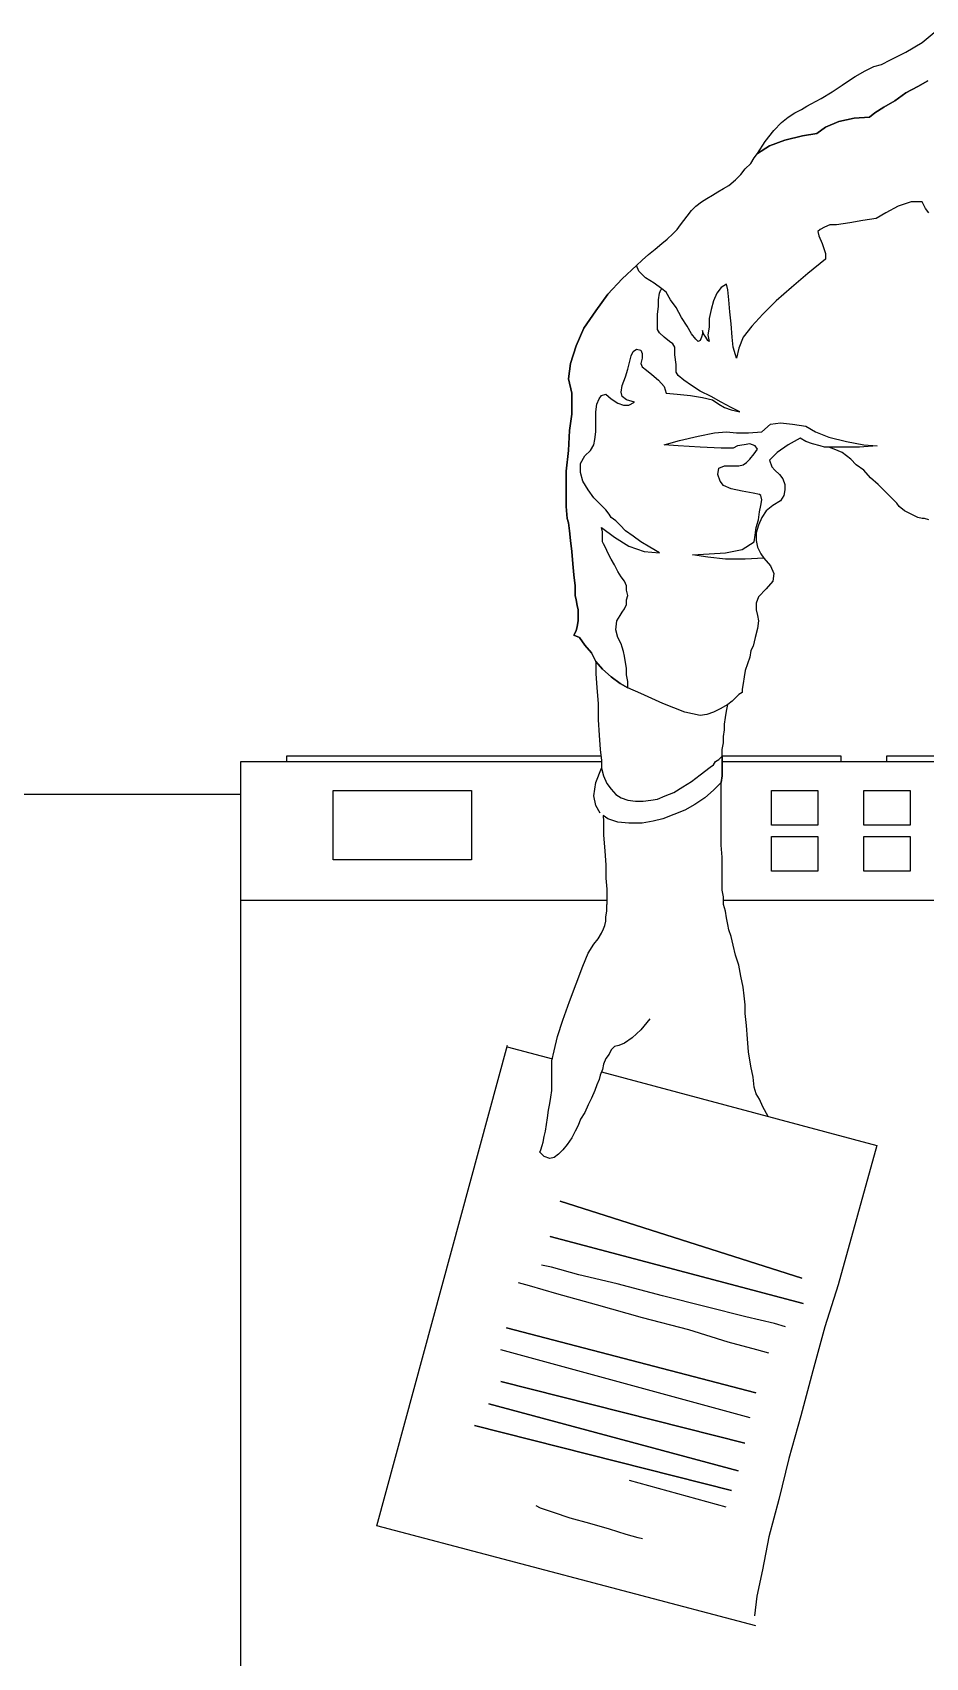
# Model space of a CAD drawing. Header units: inches. Extents: x 150067 to 167379, y -92057 to -49035.
# Drawn here: x 158669.7 to 158715.8, y -50917.2 to -50833.5 of the extents above; entities that cross this region are included whole.
import ezdxf

# ---------------------------------------------------------------- set-up
doc = ezdxf.new("R2010")
doc.units = ezdxf.units.IN
doc.header["$LTSCALE"] = 0.1
doc.header["$MEASUREMENT"] = 0

# ---------------------------------------------------------------- blocks, each defined once
blk = doc.blocks.new('Man')
at = {"color": 0}
for p, q in [((234.55, 1696.92), (234.55, 1194.75)), ((442.08, 1542.66), (289.34, 1502.37)), ((442.52, 1530.7), (441.63, 1538.67)), ((444.73, 1520.08), (442.52, 1530.7)), ((447.39, 1506.8), (444.73, 1520.08)), ((389.83, 1505.91), (383.19, 1503.7)), ((394.7, 1507.24), (389.83, 1505.91)), ((396.48, 1507.68), (394.7, 1507.24)), ((451.37, 1491.74), (447.39, 1506.8)), ((289.34, 1502.37), (342.02, 1308.9)), ((367.26, 1499.27), (360.62, 1497.06)), ((375.22, 1501.48), (367.26, 1499.27)), ((383.19, 1503.7), (375.22, 1501.48)), ((355.3, 1495.29), (353.53, 1494.4)), ((360.62, 1497.06), (355.3, 1495.29)), ((430.12, 1494.84), (391.16, 1484.22)), ((455.36, 1475.36), (451.37, 1491.74)), ((328.74, 1462.08), (432.34, 1488.2)), ((432.34, 1488.2), (328.74, 1462.08)), ((334.49, 1453.23), (434.99, 1480.23)), ((434.99, 1480.23), (334.49, 1453.23)), ((460.23, 1458.1), (455.36, 1475.36)), ((437.65, 1469.17), (339.36, 1444.37)), ((339.36, 1444.37), (437.65, 1469.17)), ((439.86, 1458.98), (339.36, 1431.53)), ((465.1, 1439.95), (460.23, 1458.1)), ((442.08, 1448.8), (341.58, 1422.68)), ((341.58, 1422.68), (442.08, 1448.8)), ((469.97, 1422.24), (465.1, 1439.95)), ((447.39, 1432.86), (442.52, 1431.53)), ((431.01, 1428.44), (415.07, 1423.57)), ((442.52, 1431.53), (431.01, 1428.44)), ((415.07, 1423.57), (396.48, 1418.7)), ((449.6, 1420.91), (438.09, 1418.25)), ((454.03, 1422.24), (449.6, 1420.91)), ((475.28, 1405.41), (469.97, 1422.24)), ((377.88, 1413.38), (361.94, 1408.96)), ((396.48, 1418.7), (377.88, 1413.38)), ((422.15, 1414.27), (404.44, 1409.84)), ((438.09, 1418.25), (422.15, 1414.27)), ((361.94, 1408.96), (350.88, 1405.86)), ((461.11, 1412.94), (359.29, 1385.93)), ((359.29, 1385.93), (461.11, 1412.94)), ((404.44, 1409.84), (386.29, 1404.97)), ((350.88, 1405.86), (346.45, 1404.53)), ((370.8, 1401.43), (359.73, 1398.33)), ((460.67, 1402.76), (363.27, 1371.77)), ((363.27, 1371.77), (460.67, 1402.76)), ((386.29, 1404.97), (370.8, 1401.43)), ((490.87, 1349.27), (475.28, 1405.41)), ((359.73, 1398.33), (355.75, 1397.44)), ((359.06, 1354.59), (356.85, 1353.71)), ((360.83, 1354.15), (359.06, 1354.59)), ((362.61, 1352.82), (360.83, 1354.15)), ((356.85, 1353.71), (355.08, 1351.94)), ((355.08, 1351.94), (355.52, 1351.05)), ((355.52, 1351.05), (355.96, 1349.28)), ((355.96, 1349.28), (356.41, 1347.95)), ((356.41, 1347.95), (356.85, 1345.74)), ((364.38, 1351.05), (362.61, 1352.82)), ((366.15, 1348.84), (364.38, 1351.05)), ((367.92, 1346.18), (366.15, 1348.84)), ((379.93, 1319.69), (490.87, 1349.27)), ((356.85, 1345.74), (357.29, 1343.53)), ((357.29, 1343.53), (357.74, 1340.87)), ((369.25, 1343.53), (367.92, 1346.18)), ((370.57, 1341.31), (369.25, 1343.53)), ((371.46, 1338.66), (370.57, 1341.31)), ((357.74, 1340.87), (358.18, 1338.21)), ((358.18, 1338.21), (358.62, 1335.11)), ((358.62, 1335.11), (359.06, 1332.46)), ((373.23, 1336), (371.46, 1338.66)), ((374.56, 1332.9), (373.23, 1336)), ((447.06, 1337.59), (444.95, 1333.79)), ((359.06, 1332.46), (359.51, 1329.8)), ((359.51, 1329.8), (359.95, 1327.15)), ((375.89, 1330.25), (374.56, 1332.9)), ((377.21, 1327.15), (375.89, 1330.25)), ((442.29, 1328.47), (441.41, 1325.82)), ((443.62, 1330.69), (442.29, 1328.47)), ((444.95, 1333.79), (443.62, 1330.69)), ((359.95, 1327.15), (359.95, 1324.49)), ((359.95, 1324.49), (359.95, 1322.28)), ((359.95, 1322.28), (359.95, 1319.62)), ((378.1, 1324.93), (377.21, 1327.15)), ((378.99, 1322.72), (378.1, 1324.93)), ((379.43, 1320.95), (378.99, 1322.72)), ((440.97, 1321.83), (440.08, 1317.41)), ((441.41, 1325.82), (440.97, 1321.83)), ((359.95, 1319.62), (359.95, 1317.41)), ((359.95, 1317.41), (359.95, 1315.19)), ((359.95, 1315.19), (360.83, 1311.21)), ((380.31, 1318.73), (379.43, 1320.95)), ((380.76, 1316.52), (380.31, 1318.73)), ((381.64, 1314.31), (380.76, 1316.52)), ((440.08, 1317.41), (439.2, 1311.65)), ((341.85, 1309.53), (360.12, 1314.41)), ((360.83, 1311.21), (362.16, 1305.45)), ((382.97, 1312.54), (381.64, 1314.31)), ((383.86, 1310.77), (382.97, 1312.54)), ((385.18, 1309.44), (383.86, 1310.77)), ((386.95, 1308.99), (385.18, 1309.44)), ((389.17, 1308.11), (386.95, 1308.99)), ((439.2, 1311.65), (438.75, 1306.34)), ((362.16, 1305.45), (364.38, 1298.81)), ((392.27, 1305.9), (389.17, 1308.11)), ((395.81, 1302.8), (392.27, 1305.9)), ((399.35, 1298.37), (395.81, 1302.8)), ((438.75, 1306.34), (438.31, 1301.03)), ((364.38, 1298.81), (367.03, 1291.29)), ((438.31, 1301.03), (437.87, 1296.16)), ((437.87, 1296.16), (437.87, 1292.61)), ((367.03, 1291.29), (369.69, 1284.2)), ((437.42, 1289.07), (436.98, 1285.53)), ((437.87, 1292.61), (437.42, 1289.07)), ((369.69, 1284.2), (372.34, 1277.12)), ((436.98, 1285.53), (436.1, 1281.1)), ((372.34, 1277.12), (374.56, 1271.81)), ((435.21, 1276.68), (433.88, 1272.69)), ((436.1, 1281.1), (435.21, 1276.68)), ((374.56, 1271.81), (376.77, 1268.26)), ((433.88, 1272.69), (433, 1268.71)), ((376.77, 1268.26), (378.54, 1266.05)), ((378.54, 1266.05), (379.87, 1263.84)), ((379.87, 1263.84), (380.76, 1262.07)), ((432.11, 1265.17), (431.23, 1262.51)), ((433, 1268.71), (432.11, 1265.17)), ((380.76, 1262.07), (381.2, 1260.74)), ((381.2, 1260.74), (381.64, 1258.97)), ((381.64, 1258.97), (381.64, 1257.2)), ((381.64, 1257.2), (382.08, 1254.98)), ((430.34, 1257.64), (429.9, 1254.98)), ((430.78, 1260.3), (430.34, 1257.64)), ((431.23, 1262.51), (430.78, 1260.3)), ((234.55, 1250.54), (382.08, 1250.54)), ((382.08, 1254.98), (382.08, 1252.33)), ((382.08, 1249.67), (382.08, 1252.33)), ((382.08, 1246.13), (382.08, 1249.67)), ((429.9, 1254.98), (429.01, 1252.33)), ((429.01, 1252.33), (429.01, 1249.23)), ((429.01, 1250.54), (951.81, 1250.54)), ((381.64, 1241.7), (382.08, 1246.13)), ((429.01, 1249.23), (428.57, 1246.57)), ((428.57, 1246.57), (428.57, 1244.36)), ((428.57, 1244.36), (428.57, 1242.14)), ((381.2, 1230.63), (381.64, 1236.39)), ((381.64, 1236.39), (381.64, 1241.7)), ((428.57, 1242.14), (428.57, 1240.37)), ((428.57, 1240.37), (428.57, 1237.27)), ((428.57, 1237.27), (428.57, 1233.29)), ((467.04, 1238.92), (448.44, 1238.92)), ((448.44, 1238.92), (448.44, 1224.97)), ((467.04, 1224.97), (467.04, 1238.92)), ((504.23, 1238.92), (485.64, 1238.92)), ((485.64, 1238.92), (485.64, 1224.97)), ((504.23, 1224.97), (504.23, 1238.92)), ((327.54, 1234.27), (271.75, 1234.27)), ((271.75, 1234.27), (271.75, 1206.37)), ((327.54, 1206.37), (327.54, 1234.27)), ((380.76, 1224.44), (381.2, 1230.63)), ((428.57, 1233.29), (428.13, 1228.42)), ((380.76, 1218.68), (380.76, 1224.44)), ((428.13, 1228.42), (428.13, 1223.11)), ((448.44, 1224.97), (467.04, 1224.97)), ((485.64, 1224.97), (504.23, 1224.97)), ((380.58, 1216.4), (380.76, 1218.68)), ((382.53, 1217.79), (380.58, 1216.4)), ((386.51, 1219.12), (382.53, 1217.79)), ((390.94, 1219.57), (386.51, 1219.12)), ((396.25, 1219.57), (390.94, 1219.57)), ((400.68, 1218.68), (396.25, 1219.57)), ((404.66, 1217.79), (400.68, 1218.68)), ((409.09, 1216.02), (404.66, 1217.79)), ((428.13, 1223.11), (428.13, 1216.91)), ((428.13, 1216.91), (428.13, 1210.27)), ((448.44, 1220.32), (448.44, 1206.37)), ((467.04, 1220.32), (448.44, 1220.32)), ((467.04, 1206.37), (467.04, 1220.32)), ((485.64, 1220.32), (485.64, 1206.37)), ((504.23, 1220.32), (485.64, 1220.32)), ((504.23, 1206.37), (504.23, 1220.32)), ((377.66, 1212.48), (376.77, 1208.5)), ((379.43, 1215.58), (377.66, 1212.48)), ((387.84, 1209.38), (390.5, 1210.27)), ((390.5, 1210.27), (393.6, 1210.71)), ((393.6, 1210.71), (396.69, 1210.71)), ((396.69, 1210.71), (399.79, 1210.27)), ((399.79, 1210.27), (402.45, 1209.83)), ((413.52, 1214.25), (409.09, 1216.02)), ((417.5, 1212.04), (413.52, 1214.25)), ((421.49, 1209.38), (417.5, 1212.04)), ((428.13, 1210.27), (428.13, 1203.19)), ((271.75, 1206.37), (327.54, 1206.37)), ((376.77, 1208.5), (377.66, 1203.19)), ((382.08, 1203.63), (383.86, 1205.84)), ((383.86, 1205.84), (385.63, 1208.05)), ((385.63, 1208.05), (387.84, 1209.38)), ((402.45, 1209.83), (405.55, 1208.5)), ((405.55, 1208.5), (409.09, 1207.17)), ((409.09, 1207.17), (412.63, 1204.96)), ((412.63, 1204.96), (416.17, 1202.74)), ((425.03, 1206.28), (421.49, 1209.38)), ((428.13, 1203.19), (425.03, 1206.28)), ((448.44, 1206.37), (467.04, 1206.37)), ((485.64, 1206.37), (504.23, 1206.37)), ((377.66, 1203.19), (379.87, 1197.43)), ((379.87, 1197.43), (380.76, 1200.53)), ((379.87, 1194.33), (379.87, 1197.43)), ((380.76, 1200.53), (382.08, 1203.63)), ((416.17, 1202.74), (419.72, 1200.09)), ((419.72, 1200.09), (423.7, 1196.99)), ((428.13, 1203.19), (428.57, 1200.53)), ((428.57, 1200.53), (428.13, 1203.19)), ((428.57, 1200.53), (428.57, 1197.87)), ((428.57, 1197.87), (428.57, 1200.53)), ((428.57, 1197.87), (428.57, 1195.22)), ((428.57, 1195.22), (428.57, 1197.87)), ((234.55, 1194.75), (379.87, 1194.75)), ((253.15, 1194.75), (253.15, 1192.42)), ((253.15, 1192.42), (379.68, 1192.42)), ((379.43, 1189.9), (379.87, 1194.33)), ((423.7, 1196.99), (425.03, 1196.1)), ((425.03, 1196.1), (425.91, 1194.77)), ((425.91, 1194.77), (427.24, 1193.89)), ((427.24, 1193.89), (428.57, 1192.56)), ((428.57, 1195.22), (428.57, 1192.56)), ((428.57, 1192.56), (428.57, 1195.22)), ((428.57, 1194.75), (937.94, 1194.75)), ((428.57, 1192.56), (428.57, 1189.9)), ((428.57, 1192.42), (476.34, 1192.42)), ((476.34, 1192.42), (476.34, 1194.75)), ((494.93, 1194.75), (494.93, 1192.42)), ((494.93, 1192.42), (937.13, 1192.42)), ((378.54, 1177.95), (378.99, 1184.15)), ((378.99, 1184.15), (379.43, 1189.9)), ((428.57, 1189.9), (429.01, 1187.25)), ((429.01, 1187.25), (429.01, 1184.59)), ((429.01, 1184.59), (429.46, 1181.93)), ((378.54, 1171.31), (378.54, 1177.95)), ((429.46, 1181.93), (429.46, 1179.72)), ((429.46, 1179.72), (429.9, 1177.06)), ((378.1, 1165.11), (378.54, 1171.31)), ((404.66, 1171.31), (395.81, 1167.32)), ((404.66, 1171.31), (395.81, 1167.32)), ((413.52, 1174.85), (404.66, 1171.31)), ((413.52, 1174.85), (404.66, 1171.31)), ((419.72, 1176.18), (413.52, 1174.85)), ((419.72, 1176.18), (413.52, 1174.85)), ((422.37, 1175.74), (419.72, 1176.18)), ((422.37, 1175.74), (419.72, 1176.18)), ((425.03, 1174.85), (422.37, 1175.74)), ((425.03, 1174.85), (422.37, 1175.74)), ((427.68, 1173.52), (425.03, 1174.85)), ((427.68, 1173.52), (425.03, 1174.85)), ((430.78, 1171.75), (427.68, 1173.52)), ((430.78, 1171.75), (427.68, 1173.52)), ((429.9, 1177.06), (430.34, 1174.41)), ((430.34, 1174.41), (430.78, 1171.75)), ((432.55, 1170.42), (430.78, 1171.75)), ((377.66, 1159.36), (378.1, 1165.11)), ((390.5, 1165.11), (387.4, 1163.34)), ((390.5, 1165.11), (387.4, 1163.34)), ((387.4, 1163.34), (390.5, 1165.11)), ((395.81, 1167.32), (390.5, 1165.11)), ((395.81, 1167.32), (390.5, 1165.11)), ((390.5, 1165.11), (390.5, 1162.46)), ((433.88, 1169.1), (432.55, 1170.42)), ((435.21, 1167.77), (433.88, 1169.1)), ((436.54, 1166.88), (435.21, 1167.77)), ((436.54, 1165.55), (436.54, 1166.88)), ((436.98, 1163.34), (436.54, 1165.55)), ((377.66, 1154.49), (377.66, 1159.36)), ((383.86, 1160.68), (380.31, 1157.59)), ((383.86, 1160.68), (380.31, 1157.59)), ((380.31, 1157.59), (383.86, 1160.68)), ((387.4, 1163.34), (383.86, 1160.68)), ((387.4, 1163.34), (383.86, 1160.68)), ((383.86, 1160.68), (387.4, 1163.34)), ((390.5, 1162.46), (390.05, 1159.8)), ((390.05, 1159.8), (390.05, 1157.14)), ((437.42, 1160.68), (436.98, 1163.34)), ((437.87, 1158.03), (437.42, 1160.68)), ((438.75, 1155.37), (437.87, 1158.03)), ((377.66, 1154.49), (375.89, 1150.94)), ((375.89, 1150.94), (377.66, 1154.49)), ((380.31, 1157.59), (377.66, 1154.49)), ((380.31, 1157.59), (377.66, 1154.49)), ((377.66, 1154.49), (380.31, 1157.59)), ((389.17, 1152.27), (388.73, 1150.5)), ((389.61, 1154.93), (389.17, 1152.27)), ((390.05, 1157.14), (389.61, 1154.93)), ((439.64, 1152.72), (438.75, 1155.37)), ((440.08, 1150.06), (439.64, 1152.72)), ((373.23, 1147.85), (371.02, 1144.75)), ((371.02, 1144.75), (373.23, 1147.85)), ((375.89, 1150.94), (373.23, 1147.85)), ((373.23, 1147.85), (375.89, 1150.94)), ((387.84, 1147.4), (386.51, 1144.75)), ((388.28, 1148.73), (387.84, 1147.4)), ((388.73, 1150.5), (388.28, 1148.73)), ((440.97, 1148.29), (440.08, 1150.06)), ((441.85, 1144.75), (440.97, 1148.29)), ((371.02, 1144.75), (368.8, 1143.86)), ((368.8, 1143.86), (371.02, 1144.75)), ((369.69, 1142.09), (368.8, 1143.86)), ((368.8, 1143.86), (369.69, 1142.09)), ((370.13, 1140.32), (369.69, 1142.09)), ((369.69, 1142.09), (370.13, 1140.32)), ((370.57, 1138.11), (370.13, 1140.32)), ((370.13, 1140.32), (370.57, 1138.11)), ((386.51, 1144.75), (385.63, 1141.65)), ((385.63, 1141.65), (386.07, 1138.11)), ((442.74, 1141.2), (441.85, 1144.75)), ((443.18, 1138.11), (442.74, 1141.2)), ((369.69, 1129.69), (370.13, 1131.91)), ((370.13, 1131.91), (369.69, 1129.69)), ((370.13, 1131.91), (370.57, 1133.68)), ((370.57, 1133.68), (370.13, 1131.91)), ((370.57, 1135.89), (370.57, 1138.11)), ((370.57, 1138.11), (370.57, 1135.89)), ((370.57, 1133.68), (370.57, 1135.89)), ((370.57, 1135.89), (370.57, 1133.68)), ((386.07, 1138.11), (387.4, 1135.89)), ((387.4, 1135.89), (388.28, 1134.56)), ((388.28, 1134.56), (389.17, 1133.24)), ((389.17, 1133.24), (390.05, 1131.46)), ((442.29, 1133.68), (442.74, 1135.89)), ((442.29, 1131.02), (442.29, 1133.68)), ((442.74, 1135.89), (443.18, 1138.11)), ((369.25, 1127.92), (369.69, 1129.69)), ((369.69, 1129.69), (369.25, 1127.92)), ((369.25, 1123.94), (369.25, 1127.92)), ((369.25, 1127.92), (369.25, 1123.94)), ((390.05, 1131.46), (390.05, 1129.69)), ((390.05, 1129.69), (390.5, 1127.92)), ((390.5, 1127.92), (390.05, 1125.71)), ((390.05, 1125.71), (390.05, 1123.94)), ((443.18, 1128.37), (442.29, 1131.02)), ((446.28, 1125.27), (443.18, 1128.37)), ((448.94, 1122.17), (446.28, 1125.27)), ((368.36, 1115.08), (368.8, 1119.51)), ((368.8, 1119.51), (368.36, 1115.08)), ((368.8, 1119.51), (369.25, 1123.94)), ((369.25, 1123.94), (368.8, 1119.51)), ((387.84, 1120.4), (386.51, 1118.18)), ((389.17, 1122.17), (387.84, 1120.4)), ((390.05, 1123.94), (389.17, 1122.17)), ((448.05, 1115.97), (449.38, 1119.07)), ((449.38, 1119.07), (448.94, 1122.17)), ((367.92, 1110.21), (368.36, 1115.08)), ((368.36, 1115.08), (367.92, 1110.21)), ((383.86, 1113.31), (382.53, 1110.66)), ((385.18, 1115.53), (383.86, 1113.31)), ((386.51, 1118.18), (385.18, 1115.53)), ((422.81, 1112.43), (416.62, 1111.54)), ((429.9, 1113.31), (422.81, 1112.43)), ((437.87, 1113.31), (429.9, 1113.31)), ((445.39, 1112.87), (437.87, 1113.31)), ((444.07, 1111.1), (445.39, 1112.87)), ((444.07, 1111.1), (445.39, 1112.87)), ((445.39, 1112.87), (448.05, 1115.97)), ((367.03, 1101.8), (367.48, 1105.79)), ((367.48, 1105.79), (367.03, 1101.8)), ((367.48, 1105.79), (367.92, 1110.21)), ((367.92, 1110.21), (367.48, 1105.79)), ((380.76, 1107.12), (380.31, 1106.23)), ((380.31, 1106.23), (380.31, 1104.9)), ((381.64, 1108.89), (380.76, 1107.12)), ((382.53, 1110.66), (381.64, 1108.89)), ((385.18, 1104.46), (390.94, 1108)), ((390.94, 1108), (397.14, 1110.21)), ((395.81, 1106.23), (392.71, 1104.02)), ((399.35, 1108.44), (395.81, 1106.23)), ((397.14, 1110.21), (403.34, 1110.66)), ((403.34, 1110.66), (399.35, 1108.44)), ((416.62, 1111.54), (423.26, 1111.1)), ((423.26, 1111.1), (429.9, 1110.66)), ((429.9, 1110.66), (436.54, 1109.33)), ((436.54, 1109.33), (441.41, 1106.23)), ((441.41, 1106.23), (441.85, 1103.57)), ((442.29, 1105.79), (442.74, 1108.44)), ((442.29, 1105.79), (442.74, 1108.44)), ((442.29, 1102.69), (442.29, 1105.79)), ((442.29, 1102.69), (442.29, 1105.79)), ((442.74, 1108.44), (444.07, 1111.1)), ((442.74, 1108.44), (444.07, 1111.1)), ((366.59, 1098.7), (367.03, 1101.8)), ((367.03, 1101.8), (366.59, 1098.7)), ((379.87, 1100.47), (385.18, 1104.46)), ((380.31, 1102.25), (379.87, 1100.47)), ((380.31, 1104.9), (380.31, 1103.57)), ((380.31, 1103.57), (380.31, 1102.25)), ((387.4, 1099.59), (385.63, 1097.82)), ((389.61, 1101.8), (387.4, 1099.59)), ((392.71, 1104.02), (389.61, 1101.8)), ((441.85, 1103.57), (442.29, 1100.47)), ((443.18, 1099.59), (442.29, 1102.69)), ((443.18, 1099.59), (442.29, 1102.69)), ((442.29, 1100.47), (443.18, 1097.38)), ((444.51, 1096.49), (443.18, 1099.59)), ((444.51, 1096.49), (443.18, 1099.59)), ((365.7, 1092.06), (366.15, 1096.93)), ((366.15, 1096.93), (365.7, 1092.06)), ((366.15, 1096.93), (366.59, 1098.7)), ((366.59, 1098.7), (366.15, 1096.93)), ((381.64, 1093.39), (379.43, 1091.18)), ((382.97, 1095.16), (381.64, 1093.39)), ((383.86, 1096.49), (382.97, 1095.16)), ((385.63, 1097.82), (383.86, 1096.49)), ((443.18, 1097.38), (443.62, 1094.28)), ((443.62, 1094.28), (444.07, 1091.62)), ((446.28, 1093.83), (444.51, 1096.49)), ((446.28, 1093.83), (444.51, 1096.49)), ((448.94, 1091.62), (446.28, 1093.83)), ((448.94, 1091.62), (446.28, 1093.83)), ((502.06, 1093.83), (499.85, 1092.06)), ((504.72, 1095.16), (502.06, 1093.83)), ((507.37, 1096.49), (504.72, 1095.16)), ((509.14, 1096.93), (507.37, 1096.49)), ((510.03, 1096.93), (509.14, 1096.93)), ((511.8, 1097.38), (510.03, 1096.93)), ((365.7, 1085.86), (365.7, 1092.06)), ((365.7, 1092.06), (365.7, 1085.86)), ((376.77, 1088.52), (374.56, 1085.42)), ((379.43, 1091.18), (376.77, 1088.52)), ((440.97, 1086.75), (436.54, 1085.86)), ((443.62, 1087.19), (440.97, 1086.75)), ((444.07, 1087.64), (443.62, 1087.19)), ((444.07, 1091.62), (444.51, 1089.41)), ((444.51, 1089.41), (444.07, 1087.64)), ((452.03, 1089.85), (448.94, 1091.62)), ((452.03, 1089.85), (448.94, 1091.62)), ((453.36, 1087.64), (452.03, 1089.85)), ((453.36, 1087.64), (452.03, 1089.85)), ((453.8, 1085.42), (453.36, 1087.64)), ((453.8, 1085.42), (453.36, 1087.64)), ((494.54, 1086.31), (491.44, 1083.21)), ((497.19, 1088.96), (494.54, 1086.31)), ((498.96, 1090.73), (497.19, 1088.96)), ((499.85, 1092.06), (498.96, 1090.73)), ((365.7, 1077.9), (365.7, 1085.86)), ((365.7, 1085.86), (365.7, 1077.9)), ((372.34, 1081.88), (371.46, 1078.34)), ((374.56, 1085.42), (372.34, 1081.88)), ((427.68, 1081.88), (426.8, 1079.22)), ((429.01, 1083.65), (427.68, 1081.88)), ((432.11, 1084.98), (429.01, 1083.65)), ((436.54, 1085.86), (432.11, 1084.98)), ((451.59, 1079.22), (452.92, 1080.99)), ((451.59, 1079.22), (452.92, 1080.99)), ((452.92, 1080.99), (453.8, 1083.21)), ((452.92, 1080.99), (453.8, 1083.21)), ((453.8, 1083.21), (453.8, 1085.42)), ((453.8, 1083.21), (453.8, 1085.42)), ((488.34, 1080.55), (485.68, 1077.45)), ((491.44, 1083.21), (488.34, 1080.55)), ((366.59, 1069.48), (365.7, 1077.9)), ((365.7, 1077.9), (366.59, 1069.48)), ((371.46, 1078.34), (371.46, 1074.8)), ((371.46, 1074.8), (373.23, 1071.7)), ((426.8, 1079.22), (427.24, 1076.57)), ((427.24, 1076.57), (429.46, 1075.68)), ((429.46, 1075.68), (432.55, 1075.68)), ((432.55, 1075.68), (435.21, 1075.68)), ((435.21, 1075.68), (436.98, 1075.24)), ((436.98, 1075.24), (438.31, 1074.35)), ((438.31, 1074.35), (439.64, 1073.03)), ((439.64, 1073.03), (441.41, 1070.81)), ((447.61, 1073.47), (448.49, 1076.13)), ((447.61, 1073.47), (448.49, 1076.13)), ((450.71, 1070.37), (447.61, 1073.47)), ((450.71, 1070.37), (447.61, 1073.47)), ((448.49, 1076.13), (449.82, 1077.45)), ((448.49, 1076.13), (449.82, 1077.45)), ((449.82, 1077.45), (451.59, 1079.22)), ((449.82, 1077.45), (451.59, 1079.22)), ((480.37, 1073.03), (476.83, 1070.37)), ((482.58, 1075.24), (480.37, 1073.03)), ((485.68, 1077.45), (482.58, 1075.24)), ((367.03, 1061.52), (366.59, 1069.48)), ((366.59, 1069.48), (367.03, 1061.52)), ((373.23, 1071.7), (375.44, 1069.48)), ((375.44, 1069.48), (376.77, 1067.27)), ((376.77, 1067.27), (377.21, 1065.06)), ((410.86, 1067.71), (405.11, 1067.27)), ((405.11, 1067.27), (411.3, 1065.5)), ((419.72, 1068.16), (410.86, 1067.71)), ((428.13, 1068.6), (419.72, 1068.16)), ((433, 1068.6), (428.13, 1068.6)), ((434.77, 1067.71), (433, 1068.6)), ((437.42, 1067.27), (434.77, 1067.71)), ((439.64, 1066.83), (437.42, 1067.27)), ((441.85, 1067.71), (439.64, 1066.83)), ((441.41, 1070.81), (442.74, 1069.04)), ((442.74, 1069.04), (441.85, 1067.71)), ((455.13, 1067.27), (450.71, 1070.37)), ((455.13, 1067.27), (450.71, 1070.37)), ((460, 1064.61), (455.13, 1067.27)), ((460, 1064.61), (455.13, 1067.27)), ((464.87, 1066.83), (462.22, 1065.94)), ((464.87, 1066.83), (462.22, 1065.94)), ((467.97, 1067.71), (464.87, 1066.83)), ((467.97, 1067.71), (464.87, 1066.83)), ((469.74, 1068.16), (467.97, 1067.71)), ((469.74, 1068.16), (467.97, 1067.71)), ((471.51, 1068.16), (469.74, 1068.16)), ((474.17, 1068.16), (469.74, 1068.16)), ((473.73, 1069.04), (471.51, 1068.16)), ((476.83, 1070.37), (473.73, 1069.04)), ((478.6, 1068.16), (474.17, 1068.16)), ((483.91, 1068.16), (478.6, 1068.16)), ((478.6, 1065.94), (485.68, 1067.27)), ((490.99, 1067.71), (483.91, 1068.16)), ((485.68, 1067.27), (490.99, 1067.71)), ((367.92, 1054.87), (367.03, 1061.52)), ((367.03, 1061.52), (367.92, 1054.87)), ((377.21, 1065.06), (377.66, 1061.96)), ((377.66, 1061.96), (377.66, 1059.74)), ((377.66, 1059.74), (377.66, 1057.09)), ((411.3, 1065.5), (418.83, 1063.73)), ((418.83, 1063.73), (425.47, 1062.4)), ((425.47, 1062.4), (430.34, 1061.96)), ((430.34, 1061.96), (434.33, 1062.4)), ((434.33, 1062.4), (439.2, 1062.4)), ((439.2, 1062.4), (444.51, 1061.96)), ((444.51, 1061.96), (448.05, 1058.86)), ((456.9, 1058.86), (462.22, 1059.74)), ((462.22, 1065.94), (460, 1064.61)), ((462.22, 1065.94), (460, 1064.61)), ((462.22, 1059.74), (466.2, 1061.96)), ((466.2, 1061.96), (471.51, 1064.17)), ((471.51, 1064.17), (478.6, 1065.94)), ((367.92, 1049.56), (367.92, 1054.87)), ((367.92, 1054.87), (367.92, 1049.56)), ((377.66, 1057.09), (377.66, 1053.99)), ((377.66, 1053.99), (378.1, 1050.89)), ((432.11, 1053.1), (435.65, 1053.99)), ((435.65, 1053.99), (432.11, 1052.22)), ((448.05, 1058.86), (452.03, 1058.42)), ((452.03, 1058.42), (456.9, 1058.86)), ((367.92, 1046.46), (367.92, 1049.56)), ((367.92, 1049.56), (367.92, 1046.46)), ((378.1, 1050.89), (378.99, 1048.68)), ((378.99, 1048.68), (379.87, 1047.35)), ((379.87, 1047.35), (381.64, 1046.91)), ((381.64, 1046.91), (383.86, 1048.68)), ((383.86, 1048.68), (386.51, 1050.45)), ((386.51, 1050.45), (388.73, 1051.33)), ((388.28, 1047.79), (387.84, 1046.02)), ((390.05, 1049.12), (388.28, 1047.79)), ((388.73, 1051.33), (390.94, 1051.33)), ((393.15, 1050), (390.05, 1049.12)), ((390.94, 1051.33), (393.15, 1050)), ((405.99, 1046.46), (410.42, 1046.91)), ((410.42, 1046.91), (415.73, 1047.35)), ((415.73, 1047.35), (420.6, 1048.23)), ((424.14, 1047.79), (419.72, 1045.58)), ((420.6, 1048.23), (424.59, 1049.12)), ((428.13, 1050), (424.14, 1047.79)), ((424.59, 1049.12), (427.24, 1050.89)), ((427.24, 1050.89), (429.46, 1052.22)), ((432.11, 1052.22), (428.13, 1050)), ((429.46, 1052.22), (432.11, 1053.1)), ((366.59, 1040.71), (367.92, 1046.46)), ((367.92, 1046.46), (366.59, 1040.71)), ((367.48, 1034.51), (366.59, 1040.71)), ((366.59, 1040.71), (367.48, 1034.51)), ((387.84, 1046.02), (388.28, 1043.36)), ((388.28, 1043.36), (389.61, 1039.82)), ((400.24, 1038.94), (402.89, 1041.15)), ((402.89, 1041.15), (405.11, 1043.81)), ((405.11, 1043.81), (405.99, 1046.46)), ((413.07, 1041.15), (410.86, 1039.38)), ((416.17, 1043.36), (413.07, 1041.15)), ((419.72, 1045.58), (416.17, 1043.36)), ((369.69, 1027.43), (367.48, 1034.51)), ((367.48, 1034.51), (369.69, 1027.43)), ((389.61, 1039.82), (390.5, 1036.72)), ((390.5, 1036.72), (391.38, 1033.62)), ((391.38, 1033.62), (391.82, 1031.41)), ((395.81, 1034.51), (396.25, 1035.84)), ((396.25, 1032.3), (395.81, 1034.51)), ((396.25, 1035.84), (398.02, 1037.17)), ((398.02, 1037.17), (400.24, 1038.94)), ((409.98, 1034.95), (409.53, 1030.97)), ((410.86, 1039.38), (409.98, 1038.05)), ((409.98, 1038.05), (409.98, 1034.95)), ((372.79, 1020.34), (369.69, 1027.43)), ((369.69, 1027.43), (372.79, 1020.34)), ((391.82, 1031.41), (392.71, 1029.64)), ((392.71, 1029.64), (394.04, 1028.75)), ((394.04, 1028.75), (395.81, 1029.2)), ((395.81, 1029.2), (396.25, 1030.53)), ((396.25, 1030.53), (396.25, 1032.3)), ((409.53, 1027.87), (408.65, 1026.54)), ((409.53, 1030.97), (409.53, 1027.87)), ((433, 1027.87), (432.55, 1023.88)), ((433.88, 1030.97), (433, 1027.87)), ((434.33, 1032.3), (433.88, 1030.97)), ((435.21, 1028.31), (434.33, 1032.3)), ((436.98, 1023.88), (435.21, 1028.31)), ((403.34, 1022.11), (402.45, 1020.79)), ((402.45, 1020.79), (402.45, 1019.46)), ((405.11, 1023.88), (403.34, 1022.11)), ((407.32, 1025.66), (405.11, 1023.88)), ((408.65, 1026.54), (407.32, 1025.66)), ((416.17, 1022.56), (414.4, 1019.46)), ((417.94, 1024.77), (416.17, 1022.56)), ((418.83, 1025.66), (417.94, 1024.77)), ((419.72, 1025.21), (418.83, 1025.66)), ((420.16, 1023.88), (419.72, 1025.21)), ((420.6, 1022.56), (420.16, 1023.88)), ((421.04, 1022.56), (420.6, 1021.23)), ((420.6, 1021.23), (420.6, 1022.56)), ((421.93, 1023.88), (421.04, 1022.56)), ((422.81, 1025.21), (421.93, 1023.88)), ((422.81, 1023), (423.26, 1025.66)), ((423.26, 1025.66), (422.81, 1025.21)), ((423.26, 1019.9), (422.81, 1023)), ((432.55, 1023.88), (432.11, 1018.57)), ((440.52, 1019.46), (436.98, 1023.88)), ((377.66, 1013.26), (372.79, 1020.34)), ((372.79, 1020.34), (377.66, 1013.26)), ((402.45, 1019.46), (402.45, 1017.24)), ((402.45, 1017.24), (402.45, 1014.59)), ((402.45, 1014.59), (402.89, 1011.49)), ((412.19, 1015.92), (409.98, 1011.93)), ((414.4, 1019.46), (412.19, 1015.92)), ((423.26, 1016.36), (423.26, 1019.9)), ((424.14, 1012.82), (423.26, 1016.36)), ((432.11, 1018.57), (431.67, 1013.7)), ((444.95, 1014.59), (440.52, 1019.46)), ((450.26, 1009.27), (444.95, 1014.59)), ((382.53, 1006.62), (377.66, 1013.26)), ((377.66, 1013.26), (382.53, 1006.62)), ((402.89, 1011.49), (402.89, 1008.83)), ((402.89, 1008.83), (403.34, 1006.18)), ((407.76, 1008.83), (405.99, 1005.73)), ((409.98, 1011.93), (407.76, 1008.83)), ((425.03, 1009.27), (424.14, 1012.82)), ((426.36, 1006.18), (425.03, 1009.27)), ((431.23, 1008.83), (430.78, 1004.85)), ((431.67, 1013.7), (431.23, 1008.83)), ((456.46, 1003.96), (450.26, 1009.27)), ((388.28, 1000.42), (382.53, 1006.62)), ((382.53, 1006.62), (388.28, 1000.42)), ((401.12, 1002.19), (397.58, 999.98)), ((401.12, 1002.19), (397.58, 999.98)), ((404.22, 1004.4), (401.12, 1002.19)), ((404.22, 1004.4), (401.12, 1002.19)), ((403.34, 1006.18), (403.78, 1004.85)), ((403.78, 1004.85), (404.22, 1004.4)), ((405.99, 1005.73), (404.22, 1004.4)), ((428.13, 1003.96), (426.36, 1006.18)), ((430.34, 1002.63), (428.13, 1003.96)), ((430.78, 1004.85), (430.34, 1002.63)), ((463.1, 998.21), (456.46, 1003.96)), ((394.04, 995.11), (388.28, 1000.42)), ((388.28, 1000.42), (394.04, 995.11)), ((394.92, 997.32), (394.04, 995.11)), ((394.92, 997.32), (394.04, 995.11)), ((394.04, 995.11), (396.25, 992.89)), ((394.04, 995.11), (396.25, 992.89)), ((397.58, 999.98), (394.92, 997.32)), ((397.58, 999.98), (394.92, 997.32)), ((470.19, 992.45), (463.1, 998.21)), ((396.25, 992.89), (398.91, 990.68)), ((396.25, 992.89), (398.91, 990.68)), ((398.91, 990.68), (401.56, 988.47)), ((398.91, 990.68), (401.56, 988.47)), ((401.56, 988.47), (404.22, 986.25)), ((401.56, 988.47), (404.22, 986.25)), ((468.86, 986.25), (470.19, 990.24)), ((470.19, 990.24), (470.19, 992.45)), ((404.22, 986.25), (406.43, 984.48)), ((404.22, 986.25), (406.43, 984.48)), ((406.43, 984.48), (408.65, 982.27)), ((406.43, 984.48), (408.65, 982.27)), ((408.65, 982.27), (410.42, 980.5)), ((408.65, 982.27), (410.42, 980.5)), ((467.09, 981.38), (467.53, 983.15)), ((467.97, 980.5), (467.09, 981.38)), ((467.53, 983.15), (468.86, 986.25)), ((410.42, 980.5), (411.75, 978.73)), ((410.42, 980.5), (411.75, 978.73)), ((411.75, 978.73), (413.07, 976.96)), ((411.75, 978.73), (413.07, 976.96)), ((413.07, 976.96), (414.4, 975.19)), ((413.07, 976.96), (414.4, 975.19)), ((414.4, 975.19), (416.17, 972.97)), ((414.4, 975.19), (416.17, 972.97)), ((469.74, 979.61), (467.97, 980.5)), ((471.96, 978.73), (469.74, 979.61)), ((474.61, 978.73), (471.96, 978.73)), ((479.93, 977.84), (474.61, 978.73)), ((485.24, 976.96), (479.93, 977.84)), ((490.55, 976.07), (485.24, 976.96)), ((494.54, 973.86), (490.55, 976.07)), ((416.17, 972.97), (417.94, 971.2)), ((416.17, 972.97), (417.94, 971.2)), ((417.94, 971.2), (420.16, 969.43)), ((417.94, 971.2), (420.16, 969.43)), ((420.16, 969.43), (422.37, 968.1)), ((420.16, 969.43), (422.37, 968.1)), ((499.4, 971.2), (494.54, 973.86)), ((504.72, 969.43), (499.4, 971.2)), ((509.14, 969.43), (504.72, 969.43)), ((510.47, 972.09), (509.14, 969.43)), ((511.8, 973.86), (510.47, 972.09)), ((422.37, 968.1), (424.59, 966.77)), ((422.37, 968.1), (424.59, 966.77)), ((424.59, 966.77), (426.8, 965.45)), ((424.59, 966.77), (426.8, 965.45)), ((426.8, 965.45), (429.01, 964.12)), ((426.8, 965.45), (429.01, 964.12)), ((429.01, 964.12), (431.23, 962.79)), ((429.01, 964.12), (431.23, 962.79)), ((431.23, 962.79), (433.88, 960.58)), ((431.23, 962.79), (433.88, 960.58)), ((433.88, 960.58), (436.1, 958.36)), ((433.88, 960.58), (436.1, 958.36)), ((436.1, 958.36), (437.87, 956.15)), ((436.1, 958.36), (437.87, 956.15)), ((437.87, 956.15), (440.08, 953.94)), ((437.87, 956.15), (440.08, 953.94)), ((440.08, 953.94), (441.41, 951.72)), ((440.08, 953.94), (441.41, 951.72)), ((441.41, 951.72), (442.74, 949.95)), ((441.41, 951.72), (442.74, 949.95)), ((442.74, 949.95), (445.84, 945.08)), ((447.61, 946.85), (442.74, 949.95)), ((442.74, 949.95), (447.61, 946.85)), ((442.74, 949.95), (445.84, 945.08)), ((445.84, 945.08), (449.38, 940.65)), ((445.84, 945.08), (449.38, 940.65)), ((453.8, 944.64), (447.61, 946.85)), ((447.61, 946.85), (453.8, 944.64)), ((460.89, 942.87), (453.8, 944.64)), ((453.8, 944.64), (460.89, 942.87)), ((466.64, 941.98), (460.89, 942.87)), ((460.89, 942.87), (466.64, 941.98)), ((449.38, 940.65), (452.48, 937.55)), ((449.38, 940.65), (452.48, 937.55)), ((452.48, 937.55), (455.13, 935.34)), ((452.48, 937.55), (455.13, 935.34)), ((470.19, 939.33), (466.64, 941.98)), ((466.64, 941.98), (470.19, 939.33)), ((475.5, 937.11), (470.19, 939.33)), ((470.19, 939.33), (475.5, 937.11)), ((481.7, 935.78), (475.5, 937.11)), ((475.5, 937.11), (481.7, 935.78)), ((487.89, 935.34), (481.7, 935.78)), ((481.7, 935.78), (487.89, 935.34)), ((455.13, 935.34), (457.79, 933.57)), ((455.13, 935.34), (457.79, 933.57)), ((457.79, 933.57), (460.45, 932.24)), ((457.79, 933.57), (460.45, 932.24)), ((460.45, 932.24), (462.66, 930.91)), ((460.45, 932.24), (462.66, 930.91)), ((462.66, 930.91), (464.43, 930.03)), ((462.66, 930.91), (464.43, 930.03)), ((464.43, 930.03), (468.41, 927.81)), ((464.43, 930.03), (468.41, 927.81)), ((490.11, 933.57), (487.89, 935.34)), ((487.89, 935.34), (490.11, 933.57)), ((493.65, 931.36), (490.11, 933.57)), ((490.11, 933.57), (493.65, 931.36)), ((498.08, 928.7), (493.65, 931.36)), ((493.65, 931.36), (498.08, 928.7)), ((468.41, 927.81), (472.84, 925.16)), ((468.41, 927.81), (472.84, 925.16)), ((472.84, 925.16), (476.83, 922.5)), ((472.84, 925.16), (476.83, 922.5)), ((476.83, 922.5), (479.48, 920.73)), ((476.83, 922.5), (479.48, 920.73)), ((502.5, 925.6), (498.08, 928.7)), ((498.08, 928.7), (502.5, 925.6)), ((507.37, 922.94), (502.5, 925.6)), ((502.5, 925.6), (507.37, 922.94)), ((511.36, 920.73), (507.37, 922.94)), ((507.37, 922.94), (511.36, 920.73)), ((479.48, 920.73), (482.14, 918.96)), ((479.48, 920.73), (482.14, 918.96)), ((482.14, 918.96), (486.12, 916.75)), ((482.14, 918.96), (486.12, 916.75)), ((486.12, 916.75), (489.67, 914.98)), ((486.12, 916.75), (489.67, 914.98)), ((489.67, 914.98), (492.76, 914.09)), ((489.67, 914.98), (492.76, 914.09)), ((492.76, 914.09), (496.31, 912.32)), ((492.76, 914.09), (496.31, 912.32)), ((496.31, 912.32), (502.5, 909.22)), ((496.31, 912.32), (502.5, 909.22)), ((502.5, 909.22), (509.14, 905.24)), ((502.5, 909.22), (509.14, 905.24)), ((509.14, 905.24), (514.01, 901.25)), ((509.14, 905.24), (514.01, 901.25))]:
    blk.add_line(p, q, dxfattribs=at)

msp = doc.modelspace()

# ---------------------------------------------------------------- linework, layer by layer
at = {"color": 0, "linetype": 'ByBlock', "elevation": 23680.863}
msp.add_lwpolyline([(158680.448, -50872.777), (158545.108, -50872.777)], dxfattribs=at)

# ---------------------------------------------------------------- block references
at = {"xscale": -0.128, "yscale": 0.128, "zscale": 0.128, "rotation": 180}
msp.add_blockref('Man', (158650.425, -50718.15, 23680.863), dxfattribs=at)

doc.saveas('drawing.dxf')
